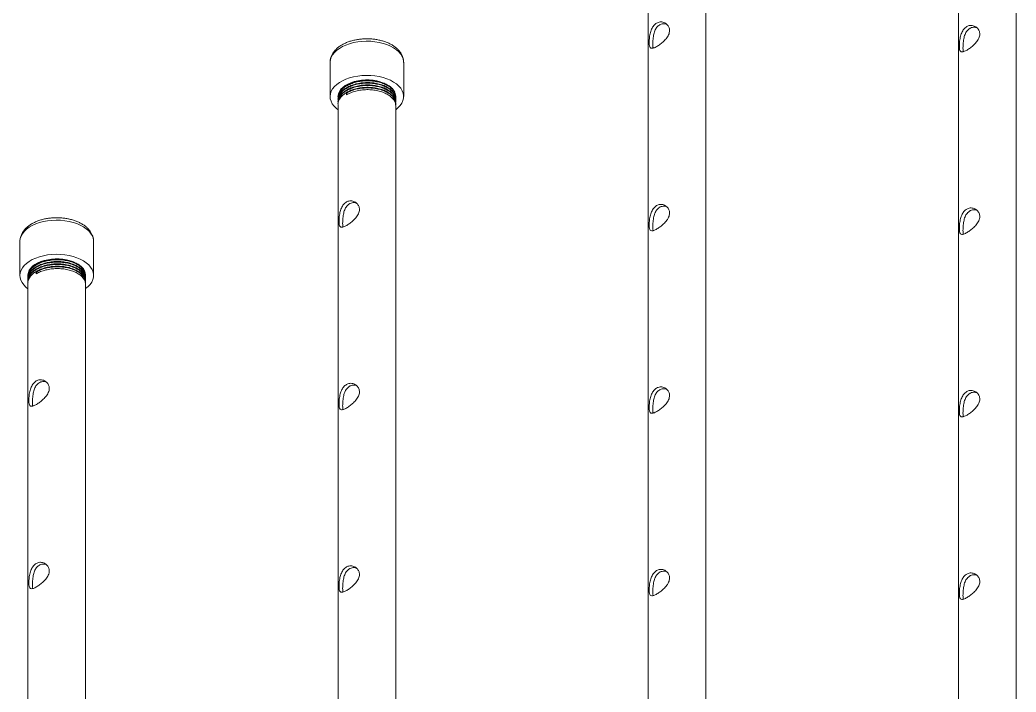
# Model space of a CAD drawing. Header units: millimetres. Extents: x 11948 to 22858, y 1146 to 11361.
# Drawn here: x 17898 to 18525, y 9944 to 10368 of the extents above; entities that cross this region are included whole.
import ezdxf

# ---------------------------------------------------------------- set-up
doc = ezdxf.new("R2010")
doc.units = ezdxf.units.MM
doc.linetypes.add('SLD-Solid', pattern=[0])

msp = doc.modelspace()

# ---------------------------------------------------------------- linework, layer by layer
at = {"linetype": 'SLD-Solid', "lineweight": 0}
for p, q in [((18488.77, 10540.46), (18488.77, 8151.43)), ((18525.14, 8151.43), (18525.14, 10539.72)), ((18293.36, 10427.65), (18293.36, 8038.62)), ((18329.72, 8038.62), (18329.72, 10426.91)), ((18092.94, 10341.37), (18092.94, 10319.85)), ((18139.3, 10319.85), (18139.3, 10341.37)), ((18124.1, 10329.28), (18123.87, 10329.2)), ((18097.94, 10319.29), (18097.94, 10318.92)), ((18097.96, 10320.26), (18098.03, 10319.86)), ((18098.16, 10319.16), (18098.09, 10319.46)), ((18098.09, 10318.51), (18098.14, 10318.29)), ((18103.26, 10320.96), (18103.26, 10322.07)), ((18103.26, 10322.07), (18103.96, 10321.21)), ((18133.94, 10317.78), (18134.13, 10318.4)), ((18134.17, 10320.45), (18134.06, 10319.89)), ((18134.3, 10319.66), (18134.3, 10319.85)), ((18134.3, 10318.18), (18134.3, 10318.55)), ((18097.94, 10317.81), (18097.94, 10317.43)), ((18097.94, 10316.32), (18097.94, 10315.95)), ((18097.94, 10314.84), (18097.94, 7925.81)), ((18134.3, 10316.69), (18134.3, 10317.06)), ((18134.3, 10315.21), (18134.3, 10315.58)), ((18134.3, 7925.81), (18134.3, 10314.09)), ((17897.52, 10228.56), (17897.52, 10207.03)), ((17943.88, 10207.03), (17943.88, 10228.56)), ((17928.68, 10216.47), (17928.45, 10216.39)), ((17902.52, 10206.48), (17902.52, 10206.11)), ((17902.54, 10207.45), (17902.61, 10207.04)), ((17907.84, 10208.15), (17907.84, 10209.26)), ((17907.84, 10209.26), (17908.54, 10208.39)), ((17938.76, 10207.63), (17938.65, 10207.08)), ((17938.88, 10206.85), (17938.88, 10207.03)), ((17938.88, 10205.36), (17938.88, 10205.74)), ((17902.52, 10204.99), (17902.52, 10204.62)), ((17902.52, 10203.51), (17902.52, 10203.14)), ((17902.52, 10202.02), (17902.52, 7813)), ((17938.88, 10203.88), (17938.88, 10204.25)), ((17938.88, 10202.39), (17938.88, 10202.77)), ((17938.88, 7813), (17938.88, 10201.28))]:
    msp.add_line(p, q, dxfattribs=at)
at = {"linetype": 'SLD-Solid', "lineweight": 0, "flags": 128}
for points in [[(18139.3, 10341.37), (18139.28, 10341.97), (18138.99, 10343.55), (18138.39, 10345.09), (18137.47, 10346.59), (18136.25, 10348.01), (18134.75, 10349.34), (18132.99, 10350.55), (18130.99, 10351.64), (18128.78, 10352.58), (18126.4, 10353.37), (18123.87, 10353.99), (18121.23, 10354.43), (18118.52, 10354.68), (18115.77, 10354.76), (18113.04, 10354.64), (18110.34, 10354.33), (18107.73, 10353.85), (18105.23, 10353.19), (18102.88, 10352.36), (18100.73, 10351.38), (18098.78, 10350.26), (18097.09, 10349.01), (18095.65, 10347.66), (18094.51, 10346.22), (18093.67, 10344.71), (18093.14, 10343.15), (18092.94, 10341.57), (18092.94, 10341.37)], [(18097.94, 10311.54), (18096.7, 10312.54), (18095.34, 10313.91), (18094.27, 10315.37), (18093.51, 10316.9), (18093.06, 10318.46), (18092.94, 10320.05), (18093.14, 10321.63), (18093.67, 10323.18), (18094.51, 10324.69), (18095.65, 10326.13), (18097.09, 10327.49), (18098.78, 10328.73), (18100.73, 10329.85), (18102.88, 10330.83), (18105.23, 10331.66), (18107.73, 10332.32), (18110.34, 10332.81), (18113.04, 10333.11), (18115.77, 10333.23), (18118.52, 10333.16), (18121.23, 10332.9), (18123.87, 10332.46), (18126.4, 10331.84), (18128.78, 10331.06), (18130.99, 10330.11), (18132.99, 10329.03), (18134.75, 10327.81), (18136.25, 10326.48), (18137.47, 10325.06), (18138.39, 10323.57), (18138.99, 10322.02), (18139.28, 10320.44), (18139.24, 10318.86), (18138.87, 10317.28), (18138.19, 10315.75), (18137.19, 10314.27), (18135.9, 10312.87), (18134.33, 10311.57), (18134.3, 10311.54)], [(18133.92, 10321.97), (18133.57, 10322.79), (18132.74, 10324.11), (18131.6, 10325.35), (18130.2, 10326.49), (18128.54, 10327.51), (18126.66, 10328.4), (18124.59, 10329.13), (18122.37, 10329.7), (18120.04, 10330.1), (18117.64, 10330.31), (18115.21, 10330.33), (18112.79, 10330.17), (18110.44, 10329.82), (18108.19, 10329.29), (18106.08, 10328.6), (18104.15, 10327.75), (18102.43, 10326.76), (18100.96, 10325.64), (18099.76, 10324.42), (18098.85, 10323.12), (18098.24, 10321.77), (18097.96, 10320.37), (18097.94, 10319.85)], [(18134.28, 10319.31), (18134.3, 10320.02), (18134.25, 10320.63)], [(17943.88, 10228.56), (17943.86, 10229.16), (17943.57, 10230.73), (17942.97, 10232.28), (17942.05, 10233.77), (17940.83, 10235.2), (17939.33, 10236.52), (17937.57, 10237.74), (17935.57, 10238.83), (17933.36, 10239.77), (17930.98, 10240.56), (17928.45, 10241.17), (17925.81, 10241.61), (17923.1, 10241.87), (17920.36, 10241.94), (17917.62, 10241.82), (17914.92, 10241.52), (17912.31, 10241.04), (17909.81, 10240.38), (17907.47, 10239.55), (17905.31, 10238.57), (17903.37, 10237.45), (17901.67, 10236.2), (17900.23, 10234.85), (17899.09, 10233.41), (17898.25, 10231.9), (17897.72, 10230.34), (17897.52, 10228.76), (17897.52, 10228.56)], [(17902.52, 10198.73), (17901.28, 10199.72), (17899.92, 10201.1), (17898.85, 10202.56), (17898.09, 10204.08), (17897.64, 10205.65), (17897.52, 10207.23), (17897.72, 10208.81), (17898.25, 10210.37), (17899.09, 10211.88), (17900.23, 10213.32), (17901.67, 10214.67), (17903.37, 10215.92), (17905.31, 10217.04), (17907.47, 10218.02), (17909.81, 10218.85), (17912.31, 10219.51), (17914.92, 10219.99), (17917.62, 10220.3), (17920.36, 10220.42), (17923.1, 10220.34), (17925.81, 10220.09), (17928.45, 10219.65), (17930.98, 10219.03), (17933.36, 10218.24), (17935.57, 10217.3), (17937.57, 10216.21), (17939.33, 10215), (17940.83, 10213.67), (17942.05, 10212.25), (17942.97, 10210.75), (17943.57, 10209.21), (17943.86, 10207.63), (17943.82, 10206.04), (17943.45, 10204.47), (17942.77, 10202.94), (17941.77, 10201.46), (17940.48, 10200.06), (17938.92, 10198.76), (17938.88, 10198.73)], [(17938.86, 10206.5), (17938.88, 10207.21), (17938.68, 10208.61), (17938.15, 10209.98), (17937.32, 10211.29), (17936.19, 10212.53), (17934.78, 10213.68), (17933.12, 10214.7), (17931.24, 10215.59), (17929.17, 10216.32), (17926.95, 10216.89), (17924.62, 10217.28), (17922.22, 10217.49), (17919.79, 10217.52), (17917.38, 10217.35), (17915.02, 10217.01), (17912.77, 10216.48), (17910.66, 10215.79), (17908.73, 10214.94), (17907.01, 10213.94), (17905.54, 10212.83), (17904.34, 10211.61), (17903.43, 10210.31), (17902.82, 10208.95), (17902.54, 10207.56), (17902.52, 10207.03)]]:
    msp.add_lwpolyline(points, dxfattribs=at)
at = {"linetype": 'SLD-Solid', "lineweight": 0}
for points, knots in [([(18298.68, 10366.22), (18298.04, 10365.74), (18296.75, 10364.78), (18295.38, 10362.34), (18294.63, 10359.95), (18294.25, 10357.88), (18294.01, 10355.83), (18293.93, 10353.6), (18294.11, 10351.72), (18294.6, 10350.56), (18295.39, 10350.2), (18296.37, 10350.33), (18297.53, 10350.73), (18299.25, 10351.66), (18301.48, 10353.24), (18303.68, 10355.19), (18305.29, 10357.11), (18306.25, 10358.82), (18306.85, 10360.54), (18306.9, 10362.57), (18305.98, 10364.63), (18304.33, 10366.21), (18302.45, 10366.93), (18300.8, 10366.96), (18299.66, 10366.72), (18298.98, 10366.37), (18298.68, 10366.22)], [0, 0, 0, 0, 0.049348, 0.098585, 0.150822, 0.179055, 0.207278, 0.260065, 0.306586, 0.354234, 0.407925, 0.43611, 0.464279, 0.515719, 0.563205, 0.61208, 0.665771, 0.694013, 0.722226, 0.772993, 0.818987, 0.868101, 0.92317, 0.950972, 0.978757, 1, 1, 1, 1]), ([(18300.61, 10365.11), (18299.98, 10364.64), (18298.74, 10363.69), (18297.47, 10361.3), (18296.81, 10358.93), (18296.49, 10356.83), (18296.31, 10354.88), (18296.26, 10352.8), (18296.28, 10351.15), (18296.42, 10350.59), (18296.47, 10350.39)], [0, 0, 0, 0, 0.151905, 0.303364, 0.466268, 0.557512, 0.648672, 0.787862, 0.927259, 1, 1, 1, 1]), ([(18304.81, 10365.56), (18304.79, 10365.56), (18304.35, 10365.74), (18303.46, 10365.83), (18302.18, 10365.76), (18301.23, 10365.45), (18300.73, 10365.18), (18300.61, 10365.11)], [0, 0, 0, 0, 0.016941, 0.322322, 0.614279, 0.90604, 1, 1, 1, 1]), ([(18494.1, 10363.98), (18493.45, 10363.49), (18492.17, 10362.53), (18490.8, 10360.1), (18490.05, 10357.71), (18489.67, 10355.64), (18489.43, 10353.58), (18489.35, 10351.36), (18489.53, 10349.47), (18490.01, 10348.31), (18490.81, 10347.96), (18491.79, 10348.09), (18492.95, 10348.49), (18494.67, 10349.41), (18496.9, 10351), (18499.1, 10352.94), (18500.71, 10354.86), (18501.67, 10356.58), (18502.27, 10358.3), (18502.31, 10360.32), (18501.4, 10362.38), (18499.75, 10363.97), (18497.87, 10364.69), (18496.22, 10364.71), (18495.08, 10364.48), (18494.39, 10364.13), (18494.1, 10363.98)], [0, 0, 0, 0, 0.049349, 0.098583, 0.150819, 0.179058, 0.207274, 0.260061, 0.306581, 0.354236, 0.407926, 0.436112, 0.464279, 0.51572, 0.563205, 0.612084, 0.665775, 0.694011, 0.722223, 0.772998, 0.818985, 0.868099, 0.923172, 0.950973, 0.978757, 1, 1, 1, 1]), ([(18496.03, 10362.86), (18495.4, 10362.39), (18494.15, 10361.45), (18492.89, 10359.06), (18492.22, 10356.69), (18491.91, 10354.58), (18491.73, 10352.64), (18491.68, 10350.55), (18491.7, 10348.91), (18491.84, 10348.34), (18491.89, 10348.15)], [0, 0, 0, 0, 0.151905, 0.303364, 0.466267, 0.557512, 0.648674, 0.787863, 0.927259, 1, 1, 1, 1]), ([(18500.23, 10363.31), (18500.21, 10363.32), (18499.77, 10363.5), (18498.87, 10363.59), (18497.6, 10363.51), (18496.65, 10363.2), (18496.15, 10362.93), (18496.03, 10362.86)], [0, 0, 0, 0, 0.016988, 0.322359, 0.614283, 0.906045, 1, 1, 1, 1]), ([(18139.26, 10341.3), (18139.27, 10341.55), (18139.31, 10342.38), (18139.05, 10343.77), (18138.53, 10345.41), (18137.73, 10346.99), (18136.67, 10348.49), (18135.35, 10349.9), (18133.78, 10351.22), (18131.99, 10352.41), (18129.98, 10353.47), (18127.8, 10354.37), (18125.47, 10355.1), (18123.04, 10355.67), (18120.53, 10356.06), (18117.97, 10356.28), (18115.39, 10356.32), (18112.81, 10356.18), (18110.28, 10355.86), (18107.81, 10355.37), (18105.43, 10354.71), (18103.18, 10353.87), (18101.07, 10352.87), (18099.13, 10351.71), (18097.41, 10350.38), (18095.92, 10348.91), (18094.71, 10347.32), (18093.79, 10345.63), (18093.21, 10343.9), (18092.93, 10342.44), (18092.96, 10341.57), (18092.97, 10341.3)], [0, 0, 0, 0, 0.014805, 0.047408, 0.079991, 0.112992, 0.146775, 0.18152, 0.217195, 0.25357, 0.290335, 0.32721, 0.36402, 0.400718, 0.437312, 0.473832, 0.510315, 0.546811, 0.58335, 0.619984, 0.656758, 0.693719, 0.730893, 0.768276, 0.805771, 0.843093, 0.879865, 0.915694, 0.950377, 0.983995, 1, 1, 1, 1]), ([(18133.64, 10322.61), (18133.43, 10323.06), (18132.91, 10324.17), (18131.32, 10325.76), (18129.06, 10327.32), (18126.28, 10328.58), (18123.12, 10329.51), (18119.69, 10330.07), (18116.12, 10330.22), (18112.55, 10329.98), (18109.12, 10329.33), (18105.95, 10328.3), (18103.18, 10326.95), (18100.91, 10325.3), (18099.2, 10323.42), (18098.23, 10321.41), (18097.82, 10319.97), (18097.94, 10319.29), (18097.94, 10319.29)], [0, 0, 0, 0, 0.048056, 0.115437, 0.183797, 0.252152, 0.319537, 0.387735, 0.4562, 0.523698, 0.591686, 0.660204, 0.727932, 0.795658, 0.864176, 0.932165, 0.999663, 1, 1, 1, 1]), ([(18134.3, 10318.55), (18134.23, 10319.22), (18134.1, 10320.57), (18133.01, 10322.5), (18131.34, 10324.28), (18129.06, 10325.83), (18126.28, 10327.1), (18123.12, 10328.03), (18119.69, 10328.58), (18116.12, 10328.74), (18112.55, 10328.49), (18109.12, 10327.84), (18105.95, 10326.82), (18103.18, 10325.46), (18100.91, 10323.82), (18099.2, 10321.94), (18098.23, 10319.91), (18097.82, 10318.51), (18097.94, 10317.81), (18097.94, 10317.81)], [0, 0, 0, 0, 0.062605, 0.125271, 0.187187, 0.250002, 0.312813, 0.374731, 0.437398, 0.500309, 0.562332, 0.624806, 0.687766, 0.75, 0.812233, 0.875193, 0.937668, 0.99969, 1, 1, 1, 1]), ([(18134.3, 10317.06), (18134.23, 10317.74), (18134.1, 10319.08), (18133.01, 10321.01), (18131.34, 10322.79), (18129.06, 10324.35), (18126.28, 10325.61), (18123.12, 10326.54), (18119.69, 10327.1), (18116.12, 10327.26), (18112.55, 10327.01), (18109.12, 10326.36), (18105.95, 10325.34), (18103.18, 10323.98), (18100.91, 10322.33), (18099.2, 10320.46), (18098.23, 10318.43), (18097.82, 10317.03), (18097.94, 10316.32), (18097.94, 10316.32)], [0, 0, 0, 0, 0.062605, 0.125271, 0.187187, 0.250001, 0.312813, 0.374731, 0.437398, 0.500309, 0.562333, 0.624806, 0.687766, 0.75, 0.812233, 0.875193, 0.937667, 0.99969, 1, 1, 1, 1]), ([(18134.3, 10315.58), (18134.23, 10316.25), (18134.1, 10317.6), (18133.01, 10319.53), (18131.34, 10321.31), (18129.06, 10322.86), (18126.28, 10324.13), (18123.12, 10325.06), (18119.69, 10325.62), (18116.12, 10325.77), (18112.55, 10325.52), (18109.12, 10324.88), (18105.95, 10323.85), (18103.18, 10322.49), (18100.91, 10320.85), (18099.2, 10318.97), (18098.23, 10316.94), (18097.82, 10315.54), (18097.94, 10314.84), (18097.94, 10314.84)], [0, 0, 0, 0, 0.062605, 0.125271, 0.187187, 0.250002, 0.312813, 0.374731, 0.437398, 0.500309, 0.562333, 0.624806, 0.687766, 0.75, 0.812233, 0.875193, 0.937667, 0.99969, 1, 1, 1, 1]), ([(18134.2, 10319.1), (18134.24, 10319.28), (18134.42, 10320.14), (18134.03, 10321.68), (18133.03, 10323.61), (18131.33, 10325.39), (18129.06, 10326.95), (18126.28, 10328.21), (18123.12, 10329.14), (18119.69, 10329.7), (18116.12, 10329.85), (18112.55, 10329.6), (18109.12, 10328.96), (18105.95, 10327.93), (18103.18, 10326.57), (18100.91, 10324.93), (18099.2, 10323.05), (18098.21, 10321.03), (18097.82, 10319.44), (18097.99, 10318.56), (18098.03, 10318.37)], [0, 0, 0, 0, 0.01677, 0.077612, 0.138218, 0.198098, 0.258847, 0.319593, 0.379476, 0.440082, 0.500924, 0.560908, 0.621328, 0.682217, 0.742405, 0.802592, 0.863482, 0.923902, 0.983885, 1, 1, 1, 1]), ([(18134.2, 10317.61), (18134.24, 10317.8), (18134.42, 10318.65), (18134.03, 10320.19), (18133.03, 10322.13), (18131.33, 10323.91), (18129.06, 10325.46), (18126.28, 10326.73), (18123.12, 10327.66), (18119.69, 10328.21), (18116.12, 10328.37), (18112.55, 10328.12), (18109.12, 10327.47), (18105.95, 10326.45), (18103.18, 10325.09), (18100.91, 10323.44), (18099.2, 10321.57), (18098.21, 10319.54), (18097.82, 10317.95), (18097.99, 10317.07), (18098.03, 10316.89)], [0, 0, 0, 0, 0.01677, 0.077612, 0.138218, 0.198098, 0.258847, 0.319593, 0.379476, 0.440082, 0.500924, 0.560908, 0.621328, 0.682217, 0.742405, 0.802592, 0.863482, 0.923902, 0.983885, 1, 1, 1, 1]), ([(18134.2, 10316.13), (18134.24, 10316.31), (18134.42, 10317.17), (18134.03, 10318.71), (18133.03, 10320.64), (18131.33, 10322.42), (18129.06, 10323.98), (18126.28, 10325.24), (18123.12, 10326.17), (18119.69, 10326.73), (18116.12, 10326.88), (18112.55, 10326.64), (18109.12, 10325.99), (18105.95, 10324.96), (18103.18, 10323.6), (18100.91, 10321.96), (18099.2, 10320.08), (18098.21, 10318.06), (18097.82, 10316.47), (18097.99, 10315.59), (18098.03, 10315.4)], [0, 0, 0, 0, 0.01677, 0.077612, 0.138218, 0.198098, 0.258847, 0.319593, 0.379476, 0.440082, 0.500924, 0.560908, 0.621328, 0.682217, 0.742405, 0.802592, 0.863482, 0.923902, 0.983885, 1, 1, 1, 1]), ([(18134.2, 10314.64), (18134.24, 10314.83), (18134.42, 10315.68), (18134.03, 10317.22), (18133.03, 10319.16), (18131.33, 10320.94), (18129.06, 10322.49), (18126.28, 10323.76), (18123.12, 10324.69), (18119.69, 10325.24), (18116.12, 10325.4), (18112.55, 10325.15), (18109.12, 10324.5), (18105.93, 10323.49), (18104.15, 10322.54), (18103.26, 10322.07)], [0, 0, 0, 0, 0.022588, 0.104541, 0.186176, 0.266832, 0.34866, 0.430483, 0.511144, 0.592779, 0.674732, 0.755528, 0.836912, 0.918929, 1, 1, 1, 1]), ([(18098.02, 10319.79), (18097.98, 10319.9), (18097.92, 10320.05), (18097.95, 10320.21), (18097.96, 10320.26)], [0, 0, 0, 0, 0.698109, 1, 1, 1, 1]), ([(18134.3, 10314.09), (18134.23, 10314.77), (18134.1, 10316.11), (18133.01, 10318.04), (18131.34, 10319.82), (18129.06, 10321.38), (18126.28, 10322.64), (18123.12, 10323.58), (18119.69, 10324.13), (18116.12, 10324.29), (18112.55, 10324.04), (18109.12, 10323.39), (18105.93, 10322.38), (18104.15, 10321.43), (18103.26, 10320.96)], [0, 0, 0, 0, 0.0834728, 0.1670286, 0.2495822, 0.3333354, 0.4170835, 0.4996418, 0.5831976, 0.6670789, 0.7497766, 0.8330748, 0.9170213, 1, 1, 1, 1]), ([(18103.26, 10253.41), (18102.62, 10252.93), (18101.33, 10251.96), (18099.96, 10249.53), (18099.21, 10247.14), (18098.83, 10245.07), (18098.59, 10243.02), (18098.51, 10240.79), (18098.69, 10238.9), (18099.18, 10237.75), (18099.97, 10237.39), (18100.95, 10237.52), (18102.12, 10237.92), (18103.83, 10238.85), (18106.06, 10240.43), (18108.26, 10242.37), (18109.87, 10244.29), (18110.83, 10246.01), (18111.44, 10247.73), (18111.48, 10249.76), (18110.56, 10251.81), (18108.91, 10253.4), (18107.03, 10254.12), (18105.38, 10254.15), (18104.24, 10253.91), (18103.56, 10253.56), (18103.26, 10253.41)], [0, 0, 0, 0, 0.049349, 0.098586, 0.150822, 0.179055, 0.207278, 0.260065, 0.306586, 0.354234, 0.407924, 0.436111, 0.464279, 0.51572, 0.563206, 0.612081, 0.665771, 0.694014, 0.722226, 0.772994, 0.818988, 0.868101, 0.923171, 0.950972, 0.978758, 1, 1, 1, 1]), ([(18105.19, 10252.3), (18104.57, 10251.82), (18103.32, 10250.88), (18102.05, 10248.49), (18101.39, 10246.12), (18101.07, 10244.02), (18100.89, 10242.07), (18100.84, 10239.99), (18100.86, 10238.34), (18101, 10237.77), (18101.05, 10237.58)], [0, 0, 0, 0, 0.151904, 0.303363, 0.466269, 0.557513, 0.648673, 0.787863, 0.927259, 1, 1, 1, 1]), ([(18109.39, 10252.74), (18109.37, 10252.75), (18108.94, 10252.93), (18108.04, 10253.02), (18106.76, 10252.94), (18105.82, 10252.64), (18105.31, 10252.36), (18105.19, 10252.3)], [0, 0, 0, 0, 0.016942, 0.322325, 0.614286, 0.906049, 1, 1, 1, 1]), ([(18298.68, 10251.16), (18298.04, 10250.68), (18296.75, 10249.72), (18295.38, 10247.29), (18294.63, 10244.9), (18294.25, 10242.82), (18294.01, 10240.77), (18293.93, 10238.55), (18294.11, 10236.66), (18294.6, 10235.5), (18295.39, 10235.15), (18296.37, 10235.27), (18297.53, 10235.67), (18299.25, 10236.6), (18301.48, 10238.18), (18303.68, 10240.13), (18305.29, 10242.05), (18306.25, 10243.77), (18306.85, 10245.48), (18306.9, 10247.51), (18305.98, 10249.57), (18304.33, 10251.15), (18302.45, 10251.87), (18300.8, 10251.9), (18299.66, 10251.66), (18298.98, 10251.31), (18298.68, 10251.16)], [0, 0, 0, 0, 0.049348, 0.098581, 0.150818, 0.179058, 0.207274, 0.260061, 0.306582, 0.354236, 0.407927, 0.436112, 0.464278, 0.515719, 0.563205, 0.612084, 0.665774, 0.69401, 0.722223, 0.772998, 0.818985, 0.868098, 0.923172, 0.950973, 0.978757, 1, 1, 1, 1]), ([(18300.61, 10250.05), (18299.98, 10249.58), (18298.74, 10248.64), (18297.47, 10246.24), (18296.81, 10243.87), (18296.49, 10241.77), (18296.31, 10239.82), (18296.26, 10237.74), (18296.28, 10236.1), (18296.42, 10235.53), (18296.47, 10235.34)], [0, 0, 0, 0, 0.151905, 0.303364, 0.466268, 0.557512, 0.648672, 0.787862, 0.927259, 1, 1, 1, 1]), ([(18304.81, 10250.5), (18304.79, 10250.51), (18304.36, 10250.69), (18303.46, 10250.77), (18302.18, 10250.7), (18301.23, 10250.39), (18300.73, 10250.12), (18300.61, 10250.05)], [0, 0, 0, 0, 0.016988, 0.322359, 0.614283, 0.906045, 1, 1, 1, 1]), ([(18494.1, 10248.92), (18493.45, 10248.44), (18492.17, 10247.47), (18490.8, 10245.04), (18490.05, 10242.65), (18489.67, 10240.58), (18489.43, 10238.53), (18489.35, 10236.3), (18489.53, 10234.41), (18490.01, 10233.26), (18490.81, 10232.9), (18491.79, 10233.03), (18492.95, 10233.43), (18494.67, 10234.35), (18496.9, 10235.94), (18499.1, 10237.88), (18500.71, 10239.8), (18501.67, 10241.52), (18502.27, 10243.24), (18502.31, 10245.27), (18501.4, 10247.32), (18499.75, 10248.91), (18497.87, 10249.63), (18496.22, 10249.66), (18495.08, 10249.42), (18494.39, 10249.07), (18494.1, 10248.92)], [0, 0, 0, 0, 0.049351, 0.098585, 0.150821, 0.179054, 0.207277, 0.260064, 0.306584, 0.354233, 0.407923, 0.43611, 0.464279, 0.515719, 0.563205, 0.61208, 0.665771, 0.694014, 0.722226, 0.772994, 0.818981, 0.868101, 0.92317, 0.950972, 0.978757, 1, 1, 1, 1]), ([(17943.84, 10228.48), (17943.85, 10228.74), (17943.89, 10229.57), (17943.63, 10230.95), (17943.11, 10232.6), (17942.31, 10234.17), (17941.25, 10235.68), (17939.93, 10237.09), (17938.37, 10238.4), (17936.57, 10239.6), (17934.56, 10240.65), (17932.38, 10241.55), (17930.06, 10242.29), (17927.62, 10242.86), (17925.11, 10243.25), (17922.55, 10243.46), (17919.97, 10243.5), (17917.4, 10243.36), (17914.86, 10243.05), (17912.39, 10242.56), (17910.01, 10241.9), (17907.76, 10241.06), (17905.65, 10240.06), (17903.71, 10238.89), (17901.99, 10237.57), (17900.5, 10236.1), (17899.29, 10234.5), (17898.38, 10232.82), (17897.79, 10231.09), (17897.52, 10229.63), (17897.54, 10228.76), (17897.55, 10228.48)], [0, 0, 0, 0, 0.014805, 0.047408, 0.07999, 0.112992, 0.146775, 0.18152, 0.217195, 0.25357, 0.290335, 0.327209, 0.36402, 0.400718, 0.437312, 0.473832, 0.510316, 0.546811, 0.58335, 0.619984, 0.656758, 0.693719, 0.730894, 0.768276, 0.80577, 0.843093, 0.879865, 0.915694, 0.950377, 0.983995, 1, 1, 1, 1]), ([(18496.03, 10247.81), (18495.4, 10247.33), (18494.15, 10246.39), (18492.89, 10244), (18492.22, 10241.63), (18491.91, 10239.53), (18491.73, 10237.58), (18491.68, 10235.5), (18491.7, 10233.85), (18491.84, 10233.28), (18491.89, 10233.09)], [0, 0, 0, 0, 0.151906, 0.303376, 0.466265, 0.55753, 0.648671, 0.787884, 0.927259, 1, 1, 1, 1]), ([(18500.23, 10248.25), (18500.21, 10248.26), (18499.77, 10248.44), (18498.87, 10248.53), (18497.6, 10248.45), (18496.65, 10248.15), (18496.15, 10247.87), (18496.03, 10247.81)], [0, 0, 0, 0, 0.016941, 0.322322, 0.614279, 0.90604, 1, 1, 1, 1]), ([(17938.22, 10209.79), (17938.01, 10210.25), (17937.49, 10211.35), (17935.9, 10212.95), (17933.64, 10214.5), (17930.86, 10215.77), (17927.7, 10216.7), (17924.27, 10217.26), (17920.7, 10217.41), (17917.13, 10217.16), (17913.7, 10216.52), (17910.53, 10215.49), (17907.76, 10214.13), (17905.49, 10212.49), (17903.78, 10210.61), (17902.81, 10208.59), (17902.4, 10207.16), (17902.52, 10206.48), (17902.52, 10206.48)], [0, 0, 0, 0, 0.048056, 0.115437, 0.183797, 0.252152, 0.319537, 0.387735, 0.4562, 0.523698, 0.591686, 0.660205, 0.727932, 0.795659, 0.864177, 0.932165, 0.999663, 1, 1, 1, 1]), ([(17938.88, 10205.74), (17938.81, 10206.41), (17938.68, 10207.75), (17937.6, 10209.68), (17935.92, 10211.46), (17933.64, 10213.02), (17930.86, 10214.29), (17927.7, 10215.22), (17924.27, 10215.77), (17920.7, 10215.93), (17917.13, 10215.68), (17913.7, 10215.03), (17910.53, 10214.01), (17907.76, 10212.65), (17905.49, 10211), (17903.78, 10209.13), (17902.81, 10207.1), (17902.4, 10205.7), (17902.52, 10205), (17902.52, 10204.99)], [0, 0, 0, 0, 0.062605, 0.125271, 0.187187, 0.250002, 0.312813, 0.374732, 0.437398, 0.500309, 0.562332, 0.624806, 0.687766, 0.75, 0.812233, 0.875194, 0.937668, 0.99969, 1, 1, 1, 1]), ([(17938.88, 10204.25), (17938.81, 10204.92), (17938.68, 10206.27), (17937.6, 10208.2), (17935.92, 10209.98), (17933.64, 10211.54), (17930.86, 10212.8), (17927.7, 10213.73), (17924.27, 10214.29), (17920.7, 10214.44), (17917.13, 10214.19), (17913.7, 10213.55), (17910.53, 10212.52), (17907.76, 10211.16), (17905.49, 10209.52), (17903.78, 10207.64), (17902.81, 10205.61), (17902.4, 10204.22), (17902.52, 10203.51), (17902.52, 10203.51)], [0, 0, 0, 0, 0.062605, 0.125271, 0.187187, 0.250001, 0.312813, 0.374732, 0.437398, 0.500309, 0.562333, 0.624806, 0.687766, 0.75, 0.812233, 0.875194, 0.937668, 0.99969, 1, 1, 1, 1]), ([(17938.88, 10202.77), (17938.81, 10203.44), (17938.68, 10204.78), (17937.6, 10206.72), (17935.92, 10208.5), (17933.64, 10210.05), (17930.86, 10211.32), (17927.7, 10212.25), (17924.27, 10212.8), (17920.7, 10212.96), (17917.13, 10212.71), (17913.7, 10212.06), (17910.53, 10211.04), (17907.76, 10209.68), (17905.49, 10208.03), (17903.78, 10206.16), (17902.81, 10204.13), (17902.4, 10202.73), (17902.52, 10202.03), (17902.52, 10202.02)], [0, 0, 0, 0, 0.062605, 0.125271, 0.187187, 0.250002, 0.312813, 0.374732, 0.437398, 0.50031, 0.562333, 0.624806, 0.687767, 0.75, 0.812233, 0.875194, 0.937668, 0.99969, 1, 1, 1, 1]), ([(17938.78, 10206.28), (17938.82, 10206.47), (17939, 10207.32), (17938.61, 10208.86), (17937.61, 10210.8), (17935.91, 10212.58), (17933.64, 10214.13), (17930.86, 10215.4), (17927.7, 10216.33), (17924.27, 10216.89), (17920.7, 10217.04), (17917.13, 10216.79), (17913.7, 10216.15), (17910.53, 10215.12), (17907.76, 10213.76), (17905.49, 10212.12), (17903.78, 10210.24), (17902.79, 10208.21), (17902.4, 10206.62), (17902.57, 10205.74), (17902.61, 10205.56)], [0, 0, 0, 0, 0.016769, 0.077612, 0.138218, 0.198097, 0.258847, 0.319593, 0.379476, 0.440082, 0.500924, 0.560908, 0.621327, 0.682218, 0.742405, 0.802592, 0.863482, 0.923902, 0.983885, 1, 1, 1, 1]), ([(17938.78, 10204.8), (17938.82, 10204.98), (17939, 10205.84), (17938.61, 10207.38), (17937.61, 10209.31), (17935.91, 10211.09), (17933.64, 10212.65), (17930.86, 10213.91), (17927.7, 10214.85), (17924.27, 10215.4), (17920.7, 10215.56), (17917.13, 10215.31), (17913.7, 10214.66), (17910.53, 10213.64), (17907.76, 10212.28), (17905.49, 10210.63), (17903.78, 10208.76), (17902.79, 10206.73), (17902.4, 10205.14), (17902.57, 10204.26), (17902.61, 10204.07)], [0, 0, 0, 0, 0.016769, 0.077612, 0.138218, 0.198097, 0.258847, 0.319593, 0.379476, 0.440082, 0.500925, 0.560908, 0.621328, 0.682218, 0.742405, 0.802592, 0.863482, 0.923902, 0.983885, 1, 1, 1, 1]), ([(17938.78, 10203.31), (17938.82, 10203.5), (17939, 10204.36), (17938.61, 10205.9), (17937.61, 10207.83), (17935.91, 10209.61), (17933.64, 10211.16), (17930.86, 10212.43), (17927.7, 10213.36), (17924.27, 10213.92), (17920.7, 10214.07), (17917.13, 10213.82), (17913.7, 10213.18), (17910.53, 10212.15), (17907.76, 10210.79), (17905.49, 10209.15), (17903.78, 10207.27), (17902.79, 10205.24), (17902.4, 10203.65), (17902.57, 10202.78), (17902.61, 10202.59)], [0, 0, 0, 0, 0.016769, 0.077612, 0.138218, 0.198098, 0.258847, 0.319593, 0.379476, 0.440082, 0.500925, 0.560908, 0.621328, 0.682218, 0.742405, 0.802592, 0.863482, 0.923902, 0.983885, 1, 1, 1, 1]), ([(17938.78, 10201.83), (17938.82, 10202.01), (17939, 10202.87), (17938.61, 10204.41), (17937.61, 10206.34), (17935.91, 10208.12), (17933.64, 10209.68), (17930.86, 10210.95), (17927.7, 10211.88), (17924.27, 10212.43), (17920.7, 10212.59), (17917.13, 10212.34), (17913.7, 10211.69), (17910.51, 10210.68), (17908.73, 10209.73), (17907.84, 10209.26)], [0, 0, 0, 0, 0.022588, 0.104541, 0.186176, 0.266832, 0.34866, 0.430483, 0.511144, 0.592779, 0.674732, 0.755528, 0.836912, 0.918929, 1, 1, 1, 1]), ([(17938.88, 10201.28), (17938.81, 10201.95), (17938.68, 10203.3), (17937.6, 10205.23), (17935.92, 10207.01), (17933.64, 10208.57), (17930.86, 10209.83), (17927.7, 10210.76), (17924.27, 10211.32), (17920.7, 10211.47), (17917.13, 10211.23), (17913.7, 10210.57), (17910.51, 10209.57), (17908.73, 10208.62), (17907.84, 10208.15)], [0, 0, 0, 0, 0.083473, 0.167028, 0.249582, 0.333335, 0.417083, 0.499642, 0.583198, 0.667079, 0.749777, 0.833075, 0.917022, 1, 1, 1, 1]), ([(17902.6, 10206.97), (17902.56, 10207.08), (17902.5, 10207.24), (17902.53, 10207.4), (17902.54, 10207.45)], [0, 0, 0, 0, 0.698127, 1, 1, 1, 1]), ([(17907.84, 10140.6), (17907.2, 10140.11), (17905.91, 10139.15), (17904.55, 10136.72), (17903.8, 10134.33), (17903.41, 10132.26), (17903.17, 10130.2), (17903.1, 10127.98), (17903.28, 10126.09), (17903.76, 10124.93), (17904.55, 10124.58), (17905.53, 10124.71), (17906.7, 10125.11), (17908.41, 10126.03), (17910.64, 10127.62), (17912.84, 10129.56), (17914.46, 10131.48), (17915.41, 10133.2), (17916.02, 10134.92), (17916.06, 10136.94), (17915.14, 10139), (17913.49, 10140.59), (17911.61, 10141.31), (17909.97, 10141.33), (17908.82, 10141.1), (17908.14, 10140.75), (17907.84, 10140.6)], [0, 0, 0, 0, 0.049349, 0.098586, 0.150822, 0.179056, 0.207278, 0.260066, 0.306586, 0.354234, 0.407925, 0.436111, 0.464279, 0.51572, 0.563206, 0.612081, 0.665771, 0.694014, 0.722227, 0.772994, 0.818988, 0.868102, 0.923171, 0.950972, 0.978758, 1, 1, 1, 1]), ([(17909.77, 10139.48), (17909.15, 10139.01), (17907.9, 10138.07), (17906.63, 10135.68), (17905.97, 10133.31), (17905.65, 10131.2), (17905.47, 10129.26), (17905.42, 10127.17), (17905.44, 10125.53), (17905.58, 10124.96), (17905.63, 10124.77)], [0, 0, 0, 0, 0.151906, 0.303364, 0.466269, 0.557513, 0.648673, 0.787863, 0.92726, 1, 1, 1, 1]), ([(17913.97, 10139.93), (17913.95, 10139.94), (17913.52, 10140.12), (17912.62, 10140.21), (17911.35, 10140.13), (17910.4, 10139.82), (17909.89, 10139.55), (17909.77, 10139.48)], [0, 0, 0, 0, 0.016942, 0.322329, 0.61429, 0.906049, 1, 1, 1, 1]), ([(18103.26, 10138.35), (18102.62, 10137.87), (18101.33, 10136.91), (18099.96, 10134.47), (18099.21, 10132.08), (18098.83, 10130.01), (18098.59, 10127.96), (18098.51, 10125.73), (18098.69, 10123.85), (18099.18, 10122.69), (18099.97, 10122.33), (18100.95, 10122.46), (18102.12, 10122.86), (18103.83, 10123.79), (18106.06, 10125.37), (18108.26, 10127.32), (18109.87, 10129.24), (18110.83, 10130.95), (18111.44, 10132.67), (18111.48, 10134.7), (18110.56, 10136.76), (18108.91, 10138.34), (18107.03, 10139.06), (18105.38, 10139.09), (18104.24, 10138.85), (18103.56, 10138.5), (18103.26, 10138.35)], [0, 0, 0, 0, 0.049349, 0.098582, 0.150819, 0.179058, 0.207274, 0.260061, 0.306582, 0.354236, 0.407926, 0.436113, 0.464278, 0.51572, 0.563206, 0.612085, 0.665775, 0.694011, 0.722224, 0.772998, 0.818985, 0.868099, 0.923173, 0.950973, 0.978758, 1, 1, 1, 1]), ([(18105.19, 10137.24), (18104.57, 10136.77), (18103.32, 10135.82), (18102.05, 10133.43), (18101.39, 10131.06), (18101.07, 10128.96), (18100.89, 10127.01), (18100.84, 10124.93), (18100.86, 10123.28), (18101, 10122.72), (18101.05, 10122.52)], [0, 0, 0, 0, 0.151904, 0.303363, 0.466269, 0.557513, 0.648673, 0.787863, 0.927259, 1, 1, 1, 1]), ([(18109.39, 10137.68), (18109.37, 10137.69), (18108.94, 10137.87), (18108.04, 10137.96), (18106.76, 10137.89), (18105.82, 10137.58), (18105.31, 10137.3), (18105.19, 10137.24)], [0, 0, 0, 0, 0.016988, 0.322362, 0.614289, 0.906054, 1, 1, 1, 1]), ([(18298.68, 10136.11), (18298.04, 10135.62), (18296.75, 10134.66), (18295.38, 10132.23), (18294.63, 10129.84), (18294.25, 10127.77), (18294.01, 10125.71), (18293.93, 10123.49), (18294.11, 10121.6), (18294.6, 10120.44), (18295.39, 10120.09), (18296.37, 10120.22), (18297.53, 10120.62), (18299.25, 10121.54), (18301.48, 10123.12), (18303.68, 10125.07), (18305.29, 10126.99), (18306.25, 10128.71), (18306.85, 10130.43), (18306.9, 10132.45), (18305.98, 10134.51), (18304.33, 10136.1), (18302.45, 10136.82), (18300.8, 10136.84), (18299.66, 10136.61), (18298.98, 10136.26), (18298.68, 10136.11)], [0, 0, 0, 0, 0.049349, 0.098583, 0.15082, 0.179054, 0.207276, 0.260064, 0.306585, 0.354233, 0.407924, 0.436109, 0.464278, 0.515718, 0.563204, 0.61208, 0.665771, 0.694013, 0.722226, 0.772993, 0.818981, 0.868101, 0.92317, 0.950972, 0.978757, 1, 1, 1, 1]), ([(18300.61, 10134.99), (18299.98, 10134.52), (18298.74, 10133.58), (18297.47, 10131.19), (18296.81, 10128.81), (18296.49, 10126.71), (18296.31, 10124.77), (18296.26, 10122.68), (18296.28, 10121.04), (18296.42, 10120.47), (18296.47, 10120.28)], [0, 0, 0, 0, 0.151906, 0.303376, 0.466266, 0.55753, 0.64867, 0.787884, 0.927259, 1, 1, 1, 1]), ([(18304.81, 10135.44), (18304.79, 10135.45), (18304.35, 10135.63), (18303.46, 10135.72), (18302.18, 10135.64), (18301.23, 10135.33), (18300.73, 10135.06), (18300.61, 10134.99)], [0, 0, 0, 0, 0.016941, 0.322322, 0.614279, 0.90604, 1, 1, 1, 1]), ([(18494.1, 10133.86), (18493.45, 10133.38), (18492.17, 10132.42), (18490.8, 10129.98), (18490.05, 10127.59), (18489.67, 10125.52), (18489.43, 10123.47), (18489.35, 10121.24), (18489.53, 10119.36), (18490.01, 10118.2), (18490.81, 10117.84), (18491.79, 10117.97), (18492.95, 10118.37), (18494.67, 10119.3), (18496.9, 10120.88), (18499.1, 10122.83), (18500.71, 10124.74), (18501.67, 10126.46), (18502.27, 10128.18), (18502.31, 10130.21), (18501.4, 10132.27), (18499.75, 10133.85), (18497.87, 10134.57), (18496.22, 10134.6), (18495.08, 10134.36), (18494.39, 10134.01), (18494.1, 10133.86)], [0, 0, 0, 0, 0.049349, 0.098583, 0.150819, 0.179058, 0.207274, 0.260068, 0.306581, 0.354236, 0.407926, 0.436112, 0.464281, 0.515721, 0.563207, 0.612086, 0.665777, 0.694012, 0.722225, 0.772999, 0.818986, 0.8681, 0.923169, 0.950973, 0.978757, 1, 1, 1, 1]), ([(18496.03, 10132.75), (18495.4, 10132.28), (18494.15, 10131.33), (18492.89, 10128.94), (18492.22, 10126.57), (18491.91, 10124.47), (18491.73, 10122.52), (18491.68, 10120.44), (18491.7, 10118.79), (18491.84, 10118.23), (18491.89, 10118.03)], [0, 0, 0, 0, 0.151905, 0.303364, 0.466267, 0.557512, 0.648674, 0.787863, 0.927259, 1, 1, 1, 1]), ([(18500.23, 10133.19), (18500.21, 10133.2), (18499.77, 10133.38), (18498.87, 10133.47), (18497.6, 10133.39), (18496.65, 10133.09), (18496.15, 10132.81), (18496.03, 10132.75)], [0, 0, 0, 0, 0.016941, 0.322319, 0.614274, 0.906043, 1, 1, 1, 1]), ([(17907.84, 10025.54), (17907.2, 10025.06), (17905.91, 10024.09), (17904.55, 10021.66), (17903.8, 10019.27), (17903.41, 10017.2), (17903.17, 10015.15), (17903.1, 10012.92), (17903.28, 10011.03), (17903.76, 10009.88), (17904.55, 10009.52), (17905.53, 10009.65), (17906.7, 10010.05), (17908.41, 10010.97), (17910.64, 10012.56), (17912.84, 10014.5), (17914.46, 10016.42), (17915.41, 10018.14), (17916.02, 10019.86), (17916.06, 10021.89), (17915.14, 10023.94), (17913.49, 10025.53), (17911.61, 10026.25), (17909.97, 10026.28), (17908.82, 10026.04), (17908.14, 10025.69), (17907.84, 10025.54)], [0, 0, 0, 0, 0.049349, 0.098583, 0.150819, 0.179059, 0.207274, 0.260061, 0.306582, 0.354236, 0.407927, 0.436113, 0.464279, 0.51572, 0.563206, 0.612085, 0.665775, 0.694011, 0.722224, 0.772998, 0.818985, 0.868099, 0.923173, 0.950973, 0.978758, 1, 1, 1, 1]), ([(17909.77, 10024.42), (17909.15, 10023.95), (17907.9, 10023.01), (17906.63, 10020.62), (17905.97, 10018.25), (17905.65, 10016.15), (17905.47, 10014.2), (17905.42, 10012.11), (17905.44, 10010.47), (17905.58, 10009.9), (17905.63, 10009.71)], [0, 0, 0, 0, 0.151906, 0.303364, 0.466269, 0.557513, 0.648673, 0.787863, 0.92726, 1, 1, 1, 1]), ([(17913.97, 10024.87), (17913.95, 10024.88), (17913.52, 10025.06), (17912.62, 10025.15), (17911.35, 10025.07), (17910.4, 10024.77), (17909.89, 10024.49), (17909.77, 10024.42)], [0, 0, 0, 0, 0.016988, 0.322366, 0.614293, 0.906054, 1, 1, 1, 1]), ([(18103.26, 10023.29), (18102.62, 10022.81), (18101.33, 10021.85), (18099.96, 10019.41), (18099.21, 10017.02), (18098.83, 10014.95), (18098.59, 10012.9), (18098.51, 10010.68), (18098.69, 10008.79), (18099.18, 10007.63), (18099.97, 10007.28), (18100.95, 10007.4), (18102.12, 10007.8), (18103.83, 10008.73), (18106.06, 10010.31), (18108.26, 10012.26), (18109.87, 10014.18), (18110.83, 10015.89), (18111.44, 10017.61), (18111.48, 10019.64), (18110.56, 10021.7), (18108.91, 10023.28), (18107.03, 10024), (18105.38, 10024.03), (18104.24, 10023.79), (18103.56, 10023.44), (18103.26, 10023.29)], [0, 0, 0, 0, 0.04935, 0.098584, 0.15082, 0.179054, 0.207277, 0.260064, 0.306585, 0.354233, 0.407924, 0.43611, 0.464278, 0.515719, 0.563205, 0.612081, 0.665771, 0.694014, 0.722227, 0.772994, 0.818981, 0.868101, 0.923171, 0.950972, 0.978758, 1, 1, 1, 1]), ([(18105.19, 10022.18), (18104.57, 10021.71), (18103.32, 10020.77), (18102.05, 10018.37), (18101.39, 10016), (18101.07, 10013.9), (18100.89, 10011.95), (18100.84, 10009.87), (18100.86, 10008.23), (18101, 10007.66), (18101.05, 10007.46)], [0, 0, 0, 0, 0.151906, 0.303376, 0.466267, 0.557531, 0.648671, 0.787885, 0.927259, 1, 1, 1, 1]), ([(18109.39, 10022.63), (18109.37, 10022.64), (18108.94, 10022.81), (18108.04, 10022.9), (18106.76, 10022.83), (18105.82, 10022.52), (18105.31, 10022.25), (18105.19, 10022.18)], [0, 0, 0, 0, 0.016942, 0.322325, 0.614286, 0.906049, 1, 1, 1, 1]), ([(18298.68, 10021.05), (18298.04, 10020.57), (18296.75, 10019.6), (18295.38, 10017.17), (18294.63, 10014.78), (18294.25, 10012.71), (18294.01, 10010.66), (18293.93, 10008.43), (18294.11, 10006.54), (18294.6, 10005.38), (18295.39, 10005.03), (18296.37, 10005.16), (18297.53, 10005.56), (18299.25, 10006.48), (18301.48, 10008.07), (18303.68, 10010.01), (18305.29, 10011.93), (18306.25, 10013.65), (18306.85, 10015.37), (18306.9, 10017.39), (18305.98, 10019.45), (18304.33, 10021.04), (18302.45, 10021.76), (18300.8, 10021.79), (18299.66, 10021.55), (18298.98, 10021.2), (18298.68, 10021.05)], [0, 0, 0, 0, 0.049348, 0.098581, 0.150818, 0.179058, 0.207274, 0.260068, 0.306582, 0.354236, 0.407927, 0.436112, 0.464281, 0.515721, 0.563206, 0.612085, 0.665776, 0.694012, 0.722225, 0.772999, 0.818986, 0.8681, 0.923169, 0.950973, 0.978757, 1, 1, 1, 1]), ([(18300.61, 10019.93), (18299.98, 10019.46), (18298.74, 10018.52), (18297.47, 10016.13), (18296.81, 10013.76), (18296.49, 10011.66), (18296.31, 10009.71), (18296.26, 10007.62), (18296.28, 10005.98), (18296.42, 10005.41), (18296.47, 10005.22)], [0, 0, 0, 0, 0.151905, 0.303364, 0.466268, 0.557512, 0.648672, 0.787862, 0.927259, 1, 1, 1, 1]), ([(18304.81, 10020.38), (18304.79, 10020.39), (18304.35, 10020.57), (18303.46, 10020.66), (18302.18, 10020.58), (18301.23, 10020.28), (18300.73, 10020), (18300.61, 10019.93)], [0, 0, 0, 0, 0.016941, 0.322319, 0.614274, 0.906043, 1, 1, 1, 1]), ([(18494.1, 10018.8), (18493.45, 10018.32), (18492.17, 10017.36), (18490.8, 10014.92), (18490.05, 10012.53), (18489.67, 10010.46), (18489.43, 10008.41), (18489.35, 10006.19), (18489.53, 10004.3), (18490.01, 10003.14), (18490.81, 10002.78), (18491.79, 10002.91), (18492.95, 10003.31), (18494.67, 10004.24), (18496.9, 10005.82), (18499.1, 10007.77), (18500.71, 10009.69), (18501.67, 10011.4), (18502.27, 10013.12), (18502.31, 10015.15), (18501.4, 10017.21), (18499.75, 10018.79), (18497.87, 10019.51), (18496.22, 10019.54), (18495.08, 10019.3), (18494.39, 10018.95), (18494.1, 10018.8)], [0, 0, 0, 0, 0.049349, 0.098585, 0.150821, 0.179057, 0.207276, 0.260063, 0.306583, 0.354235, 0.407925, 0.436111, 0.464279, 0.51572, 0.563205, 0.612082, 0.665773, 0.694012, 0.722225, 0.772996, 0.818986, 0.8681, 0.923171, 0.950973, 0.978757, 1, 1, 1, 1]), ([(18496.03, 10017.69), (18495.4, 10017.22), (18494.15, 10016.27), (18492.89, 10013.88), (18492.22, 10011.51), (18491.91, 10009.41), (18491.73, 10007.46), (18491.68, 10005.38), (18491.7, 10003.73), (18491.84, 10003.17), (18491.89, 10002.97)], [0, 0, 0, 0, 0.151904, 0.303363, 0.466267, 0.557511, 0.648662, 0.787863, 0.927259, 1, 1, 1, 1]), ([(18500.23, 10018.14), (18500.21, 10018.15), (18499.77, 10018.32), (18498.87, 10018.41), (18497.6, 10018.34), (18496.65, 10018.03), (18496.15, 10017.76), (18496.03, 10017.69)], [0, 0, 0, 0, 0.0169646, 0.3223382, 0.6142892, 0.9060428, 1, 1, 1, 1])]:
    msp.add_open_spline(points, degree=3, knots=knots, dxfattribs=at)

doc.saveas('drawing.dxf')
